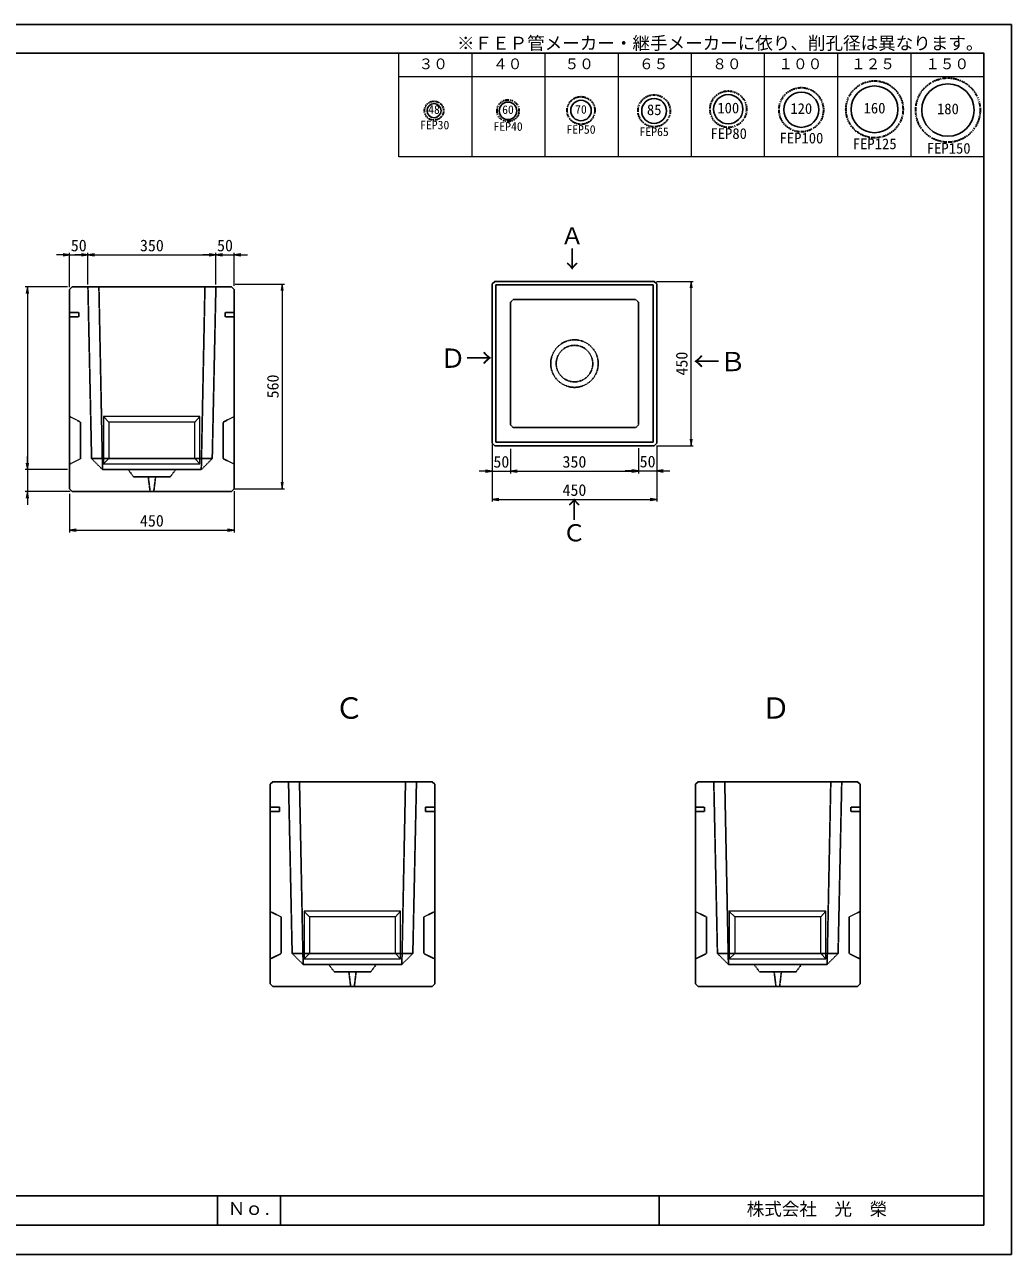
# Model space of a CAD drawing. Units: millimetres, scale not verified. Extents: x -297 to 298, y -210 to 211.
# Drawn here: x -39.5 to 297.9, y -210 to 210.5 of the extents above; entities that cross this region are included whole.
import ezdxf
from ezdxf.enums import TextEntityAlignment as Align

# ---------------------------------------------------------------- set-up
doc = ezdxf.new("R2010")
doc.units = ezdxf.units.MM
doc.linetypes.add('USER1', pattern=[12.95, 6.35, -3.175, 0.25, -3.175])
doc.linetypes.add('USER2', pattern=[4.7625, 3.175, -1.5875])
doc.layers.add('0-0', color=7, linetype='Continuous')
doc.layers.add('0-5_pen1一点', color=7, linetype='Continuous')
for name, color, linetype, lineweight in [('0-1_0', 9, 'Continuous', 25), ('0-2_dims', 7, 'Continuous', 18), ('0-3_pen3実線', 7, 'Continuous', 25), ('0-4_pen4実線', 7, 'Continuous', 25), ('0-6_pen2破線', 3, 'USER2', 25), ('0-7_鉄筋', 7, 'Continuous', 25), ('0-8_鉄筋１', 2, 'Continuous', 13)]:
    doc.layers.add(name, color=color, linetype=linetype, lineweight=lineweight)
doc.styles.add('ＭＳ ゴシック', font='')
doc.styles.get('ＭＳ ゴシック').set_extended_font_data('MS Gothic')

# ---------------------------------------------------------------- blocks, each defined once
blk = doc.blocks.new('部分図 1')
at = {"layer": '0-1_0'}
blk.add_lwpolyline([(0.1, 0.3), (11898.1, 0.3), (11898.1, 8410.3), (0.1, 8410.3)], close=True, dxfattribs=at)
at = {"layer": '0-2_dims'}
for p, q in [((7709.94, 7506.5), (7709.94, 8215.2)), ((8211.94, 7506.5), (8211.94, 8215.2)), ((8710.94, 7506.5), (8710.94, 8215.2)), ((9210.94, 7506.5), (9210.94, 8215.2)), ((9710.94, 7506.5), (9710.94, 8215.2)), ((10209.94, 7506.5), (10209.94, 8215.2)), ((10710.94, 7506.5), (10710.94, 8215.2)), ((11211.94, 7506.5), (11211.94, 8215.2)), ((11708.94, 7506.5), (11708.94, 8215.2)), ((7709.94, 8055.3), (11708.94, 8055.3)), ((11708.94, 7506.5), (7709.94, 7506.5))]:
    blk.add_line(p, q, dxfattribs=at)
at = {"layer": '0-2_dims', "color": 2}
for p, q in [((9470.31, 6654.56), (9723, 6654.56)), ((9708, 5529.56), (9708, 6654.56)), ((8347.99, 5539.56), (8347.99, 5341.19)), ((8347.99, 5514.56), (8347.99, 5148)), ((8472.99, 5508.06), (8472.99, 5341.19)), ((8472.99, 5508.06), (8472.99, 5341.19)), ((9347.99, 5514.56), (9347.99, 5342.81)), ((9347.99, 5508.06), (9347.99, 5341.19)), ((9470.31, 5529.56), (9723, 5529.56)), ((9472.99, 5532.24), (9472.99, 5342.81)), ((9472.99, 5514.56), (9472.99, 5148)), ((8347.99, 5356.19), (8257.99, 5356.19)), ((8347.99, 5356.19), (8472.99, 5356.19)), ((8472.99, 5356.19), (8562.99, 5356.19)), ((8472.99, 5356.19), (9347.99, 5356.19)), ((9347.99, 5357.81), (9257.99, 5357.81)), ((9347.99, 5357.81), (9472.99, 5357.81)), ((9472.99, 5357.81), (9562.99, 5357.81)), ((8347.99, 5163), (9472.99, 5163))]:
    blk.add_line(p, q, dxfattribs=at)
at = {"layer": '0-2_dims', "lineweight": 13}
for p, q in [((5689.71, 5729.96), (5727.51, 5692.16)), ((6314.51, 5692.16), (6349.71, 5731.06)), ((5689.71, 5405.86), (5727.21, 5441.96)), ((6349.71, 5405.86), (6314.51, 5442)), ((7061.29, 2345.96), (7099.09, 2308.16)), ((7686.09, 2308.16), (7721.29, 2347.06)), ((9969.29, 2345.96), (10007.09, 2308.16)), ((10594.09, 2308.16), (10629.29, 2347.06)), ((7061.29, 2021.86), (7098.79, 2057.96)), ((7721.29, 2021.86), (7686.09, 2058)), ((9969.29, 2021.86), (10006.79, 2057.96)), ((10629.29, 2021.86), (10594.09, 2058))]:
    blk.add_line(p, q, dxfattribs=at)
at = {"layer": '0-2_dims', "color": 2}
for points in [[(9715.5, 6609.56), (9708, 6654.56), (9700.5, 6609.56)], [(9700.5, 5574.56), (9708, 5529.56), (9715.5, 5574.56)], [(8302.99, 5348.69), (8347.99, 5356.19), (8302.99, 5363.69)], [(8517.99, 5363.69), (8472.99, 5356.19), (8517.99, 5348.69)], [(8517.99, 5363.69), (8472.99, 5356.19), (8517.99, 5348.69)], [(9302.99, 5350.31), (9347.99, 5357.81), (9302.99, 5365.31)], [(9302.99, 5348.69), (9347.99, 5356.19), (9302.99, 5363.69)], [(9517.99, 5365.31), (9472.99, 5357.81), (9517.99, 5350.31)], [(8392.99, 5170.5), (8347.99, 5163), (8392.99, 5155.5)], [(9427.99, 5155.5), (9472.99, 5163), (9427.99, 5170.5)]]:
    blk.add_lwpolyline(points, dxfattribs=at)
at = {"layer": '0-2_dims', "lineweight": 13}
for points in [[(5689.71, 5405.86), (6349.71, 5405.86), (6349.71, 5731.06), (5689.71, 5731.06)], [(5727.21, 5441.96), (6314.51, 5441.96), (6314.51, 5692.16), (5727.21, 5692.16)], [(7061.29, 2021.86), (7721.29, 2021.86), (7721.29, 2347.06), (7061.29, 2347.06)], [(7098.79, 2057.96), (7686.09, 2057.96), (7686.09, 2308.16), (7098.79, 2308.16)], [(9969.29, 2021.86), (10629.29, 2021.86), (10629.29, 2347.06), (9969.29, 2347.06)], [(10006.79, 2057.96), (10594.09, 2057.96), (10594.09, 2308.16), (10006.79, 2308.16)]]:
    blk.add_lwpolyline(points, close=True, dxfattribs=at)
at = {"layer": '0-3_pen3実線'}
for p, q in [((8347.99, 6636.88), (8365.67, 6654.56)), ((8365.67, 6654.56), (9455.31, 6654.56)), ((9472.99, 6636.88), (9455.31, 6654.56)), ((5458.51, 6599.32), (5476.19, 6617)), ((5458.51, 6599.32), (5458.51, 5234.68)), ((6583.51, 6599.32), (6565.83, 6617)), ((6583.51, 5234.68), (6583.51, 6599.32)), ((8347.99, 6636.88), (8347.99, 5547.24)), ((8372.99, 6629.56), (9447.99, 6629.56)), ((8372.99, 6629.56), (8372.99, 5554.56)), ((9447.99, 6629.56), (9447.99, 5554.56)), ((9472.99, 6636.88), (9472.99, 5547.24)), ((8372.99, 5554.56), (9447.99, 5554.56)), ((8365.67, 5529.56), (8347.99, 5547.24)), ((8365.67, 5529.56), (9455.31, 5529.56)), ((9455.31, 5529.56), (9472.99, 5547.24)), ((5476.19, 5217), (5458.51, 5234.68)), ((6565.83, 5217), (5476.19, 5217)), ((6565.83, 5217), (6583.51, 5234.68)), ((6830.09, 3215.32), (6847.77, 3233)), ((6830.09, 3215.32), (6830.09, 1850.68)), ((7955.09, 3215.32), (7937.41, 3233)), ((7955.09, 1850.68), (7955.09, 3215.32)), ((9738.09, 3215.32), (9755.77, 3233)), ((9738.09, 3215.32), (9738.09, 1850.68)), ((10863.09, 3215.32), (10845.41, 3233)), ((10863.09, 1850.68), (10863.09, 3215.32)), ((6847.77, 1833), (6830.09, 1850.68)), ((7937.41, 1833), (7955.09, 1850.68)), ((9755.77, 1833), (9738.09, 1850.68)), ((10845.41, 1833), (10863.09, 1850.68)), ((7937.41, 1833), (6847.77, 1833)), ((10845.41, 1833), (9755.77, 1833)), ((6900.1, 400.3), (6900.1, 200.3))]:
    blk.add_line(p, q, dxfattribs=at)
at = {"layer": '0-4_pen4実線'}
for p, q in [((200.1, 400.3), (11709.1, 400.3)), ((6470.1, 400.3), (6470.1, 200.3)), ((9490.1, 400.3), (9490.1, 200.3))]:
    blk.add_line(p, q, dxfattribs=at)
blk.add_lwpolyline([(200.1, 200.3), (11709.1, 200.3), (11709.1, 8215.3), (200.1, 8215.3)], close=True, dxfattribs=at)
at = {"layer": '0-6_pen2破線', "color": 7, "linetype": 'Continuous'}
for p, q in [((5476.19, 6617), (6565.83, 6617)), ((6847.77, 3233), (7937.41, 3233)), ((9755.77, 3233), (10845.41, 3233))]:
    blk.add_line(p, q, dxfattribs=at)
at = {"layer": '0-6_pen2破線'}
for p, q in [((5608.51, 5442), (5583.51, 6617)), ((5658.51, 6617), (5683.51, 5367)), ((6383.51, 6617), (6358.51, 5367)), ((6433.51, 5442), (6458.51, 6617)), ((8472.99, 6511.88), (8490.67, 6529.56)), ((8472.99, 5672.24), (8472.99, 6511.88)), ((8490.67, 6529.56), (9330.31, 6529.56)), ((9347.99, 6511.88), (9330.31, 6529.56)), ((9347.99, 6511.88), (9347.99, 5672.24)), ((5458.51, 6442), (5521.01, 6442)), ((5458.51, 6412), (5521.01, 6412)), ((5521.01, 6442), (5521.01, 6412)), ((6583.51, 6442), (6521.01, 6442)), ((6521.01, 6442), (6521.01, 6412)), ((6583.51, 6412), (6521.01, 6412)), ((5458.51, 5729.5), (5533.51, 5692)), ((6583.51, 5729.5), (6508.51, 5692)), ((5533.51, 5692), (5533.51, 5442)), ((6508.51, 5442), (6508.51, 5692)), ((8490.67, 5654.56), (8472.99, 5672.24)), ((8490.67, 5654.56), (9330.31, 5654.56)), ((9330.31, 5654.56), (9347.99, 5672.24)), ((5458.51, 5404.5), (5533.51, 5442)), ((5683.51, 5367), (5608.51, 5442)), ((5608.51, 5442), (6433.51, 5442)), ((6358.51, 5367), (6433.51, 5442)), ((6583.51, 5404.5), (6508.51, 5442)), ((5683.51, 5367), (6358.51, 5367)), ((5996.01, 5317), (6008.51, 5217)), ((6046.01, 5317), (6033.51, 5217)), ((6980.09, 2058), (6955.09, 3233)), ((7030.09, 3233), (7055.09, 1983)), ((7755.09, 3233), (7730.09, 1983)), ((7805.09, 2058), (7830.09, 3233)), ((9888.09, 2058), (9863.09, 3233)), ((9938.09, 3233), (9963.09, 1983)), ((10663.09, 3233), (10638.09, 1983)), ((10713.09, 2058), (10738.09, 3233)), ((6830.09, 3058), (6892.59, 3058)), ((6830.09, 3028), (6892.59, 3028)), ((6892.59, 3058), (6892.59, 3028)), ((7955.09, 3058), (7892.59, 3058)), ((7892.59, 3058), (7892.59, 3028)), ((7955.09, 3028), (7892.59, 3028)), ((9738.09, 3058), (9800.59, 3058)), ((9738.09, 3028), (9800.59, 3028)), ((9800.59, 3058), (9800.59, 3028)), ((10863.09, 3058), (10800.59, 3058)), ((10800.59, 3058), (10800.59, 3028)), ((10863.09, 3028), (10800.59, 3028)), ((6830.09, 2345.5), (6905.09, 2308)), ((6905.09, 2308), (6905.09, 2058)), ((7955.09, 2345.5), (7880.09, 2308)), ((7880.09, 2058), (7880.09, 2308)), ((9738.09, 2345.5), (9813.09, 2308)), ((9813.09, 2308), (9813.09, 2058)), ((10863.09, 2345.5), (10788.09, 2308)), ((10788.09, 2058), (10788.09, 2308)), ((6830.09, 2020.5), (6905.09, 2058)), ((7055.09, 1983), (6980.09, 2058)), ((6980.09, 2058), (7805.09, 2058)), ((7730.09, 1983), (7805.09, 2058)), ((7955.09, 2020.5), (7880.09, 2058)), ((9738.09, 2020.5), (9813.09, 2058)), ((9963.09, 1983), (9888.09, 2058)), ((9888.09, 2058), (10713.09, 2058)), ((10638.09, 1983), (10713.09, 2058)), ((10863.09, 2020.5), (10788.09, 2058)), ((7055.09, 1983), (7730.09, 1983)), ((9963.09, 1983), (10638.09, 1983)), ((7367.59, 1933), (7380.09, 1833)), ((7417.59, 1933), (7405.09, 1833)), ((10275.59, 1933), (10288.09, 1833)), ((10325.59, 1933), (10313.09, 1833))]:
    blk.add_line(p, q, dxfattribs=at)
for points in [[(5858.51, 5367), (5896.01, 5317), (6146.01, 5317), (6183.51, 5367)], [(7230.09, 1983), (7267.59, 1933), (7517.59, 1933), (7555.09, 1983)], [(10138.09, 1983), (10175.59, 1933), (10425.59, 1933), (10463.09, 1983)]]:
    blk.add_lwpolyline(points, dxfattribs=at)
for radius in [162.5, 125]:
    blk.add_circle((8910.49, 6092.06), radius, dxfattribs=at)
at = {"layer": '0-7_鉄筋', "color": 1, "linetype": 'USER1', "lineweight": 35}
for centre, radius in [((10962.04, 7830.6), 195), ((11464.04, 7825.6), 220.1), ((8955.04, 7822.7), 95), ((9454.84, 7820.6), 110), ((9962.04, 7831.7), 125), ((10461.04, 7827.6), 151.71), ((7950.04, 7821.7), 65), ((8456.04, 7821.6), 75)]:
    blk.add_circle(centre, radius, dxfattribs=at)
at = {"layer": '0-7_鉄筋', "color": 1}
for centre, radius in [((10962.04, 7830.7), 160), ((11464.04, 7825.7), 179.11), ((9962.04, 7831.7), 100), ((10461.04, 7827.7), 120), ((7950.04, 7821.7), 48), ((8456.04, 7820.7), 60), ((8955.04, 7822.7), 70), ((9455.04, 7819.7), 85)]:
    blk.add_circle(centre, radius, dxfattribs=at)
at = {"layer": '0-8_鉄筋１'}
for p, q in [((5458.51, 6835.5), (5368.51, 6835.5)), ((5458.51, 6614.32), (5458.51, 6850.5)), ((5458.51, 6835.5), (5583.51, 6835.5)), ((5583.51, 6835.5), (5493.51, 6835.5)), ((5583.51, 6632), (5583.51, 6850.5)), ((5583.51, 6632), (5583.51, 6850.5)), ((5583.51, 6835.5), (5673.51, 6835.5)), ((5583.51, 6835.5), (6458.51, 6835.5)), ((6458.51, 6835.5), (6368.51, 6835.5)), ((6458.51, 6632), (6458.51, 6850.5)), ((6458.51, 6648), (6458.51, 6850.5)), ((6458.51, 6835.5), (6548.51, 6835.5)), ((6458.51, 6835.5), (6583.51, 6835.5)), ((6583.51, 6623.16), (6583.51, 6850.5)), ((6583.51, 6835.5), (6673.51, 6835.5)), ((5443.51, 6617), (5154.51, 6617)), ((5169.51, 6617), (5169.51, 5367)), ((6589.67, 6636), (6927, 6636)), ((6912, 6636), (6912, 5236)), ((5169.51, 5367), (5169.51, 5457)), ((5443.51, 5367), (5154.51, 5367)), ((5443.51, 5367), (5154.51, 5367)), ((5169.51, 5367), (5169.51, 5217)), ((5461.19, 5217), (5154.51, 5217)), ((5169.51, 5217), (5169.51, 5127)), ((6580.83, 5236), (6927, 5236)), ((6583.51, 5219.68), (6583.51, 4938)), ((5458.51, 5202), (5458.51, 4938)), ((5458.51, 4953), (6583.51, 4953))]:
    blk.add_line(p, q, dxfattribs=at)
for points in [[(5413.51, 6828), (5458.51, 6835.5), (5413.51, 6843)], [(5538.51, 6828), (5583.51, 6835.5), (5538.51, 6843)], [(5628.51, 6843), (5583.51, 6835.5), (5628.51, 6828)], [(6413.51, 6828), (6458.51, 6835.5), (6413.51, 6843)], [(6503.51, 6843), (6458.51, 6835.5), (6503.51, 6828)], [(6628.51, 6843), (6583.51, 6835.5), (6628.51, 6828)], [(5177.01, 6572), (5169.51, 6617), (5162.01, 6572)], [(6919.5, 6591), (6912, 6636), (6904.5, 6591)], [(5162.01, 5412), (5169.51, 5367), (5177.01, 5412)], [(5162.01, 5412), (5169.51, 5367), (5177.01, 5412)], [(5177.01, 5172), (5169.51, 5217), (5162.01, 5172)], [(6904.5, 5281), (6912, 5236), (6919.5, 5281)], [(5503.51, 4960.5), (5458.51, 4953), (5503.51, 4945.5)], [(6538.51, 4945.5), (6583.51, 4953), (6538.51, 4960.5)]]:
    blk.add_lwpolyline(points, dxfattribs=at)
at = {"layer": '0-2_dims', "style": 'ＭＳ ゴシック'}
for s, height, p in [('※ＦＥＰ管メーカー・継手メーカーに依り、削孔径は異なります。', 87.98, (8106.76, 8213.13)), ('３０', 73.31, (7844.94, 8083.2)), ('４０', 73.31, (8353.94, 8083.2)), ('５０', 73.31, (8842.94, 8083.2)), ('６５', 73.31, (9351.94, 8083.2)), ('８０', 73.31, (9852.94, 8083.2)), ('１００', 73.31, (10304.94, 8083.2)), ('１２５', 73.31, (10801.94, 8083.2)), ('１５０', 73.31, (11308.94, 8083.2)), ('50', 79.92, (8355.98, 5356.69)), ('350', 79.92, (8828.73, 5356.69)), ('50', 79.92, (9355.98, 5358.31)), ('450', 79.92, (8828.73, 5163.5))]:
    blk.add_text(s, height=height, dxfattribs=at).set_placement(p, align=Align.BOTTOM_LEFT)
blk.add_text('450', height=79.92, rotation=90, dxfattribs=at).set_placement((9707.5, 6010.3), align=Align.BOTTOM_LEFT)
at = {"layer": '0-3_pen3実線', "style": 'ＭＳ ゴシック'}
for s, p in [('Ｎｏ.', (6539.8, 243.63)), ('株式会社\u3000光\u3000榮', (10088.1, 240.3))]:
    blk.add_text(s, height=87.98, dxfattribs=at).set_placement(p, align=Align.BOTTOM_LEFT)
at = {"layer": '0-5_pen1一点', "style": 'ＭＳ ゴシック'}
for s, height, p in [('Ａ', 117.3, (8814.69, 6872.06)), ('↓', 117.3, (8814.69, 6712.06)), ('Ｄ→', 132, (7988.45, 6023.43)), ('←Ｂ', 132, (9723.45, 6000.43)), ('↑', 117.3, (8828.69, 5001.06)), ('Ｃ', 117.3, (8828.69, 4841.06))]:
    blk.add_text(s, height=height, dxfattribs=at).set_placement(p, align=Align.BOTTOM_LEFT)
at = {"layer": '0-7_鉄筋', "style": 'ＭＳ ゴシック'}
for s, height, p in [('48', 58.65, (7909.84, 7782.6)), ('60', 58.65, (8415.84, 7781.6)), ('70', 58.65, (8914.84, 7783.6)), ('85', 73.31, (9405.84, 7769.4)), ('100', 73.31, (9887.34, 7781.6)), ('120', 73.31, (10386.34, 7777.6)), ('160', 73.31, (10887.34, 7780.6)), ('180', 73.31, (11389.34, 7775.6)), ('FEP30', 58.65, (7855.04, 7676.7)), ('FEP40', 58.65, (8356.84, 7666.5)), ('FEP50', 58.65, (8855.24, 7646.3)), ('FEP65', 58.65, (9355.44, 7630.6)), ('FEP80', 73.31, (9840.44, 7606.5)), ('FEP100', 73.31, (10312.84, 7575.8)), ('FEP125', 73.31, (10813.84, 7536.2)), ('FEP150', 73.31, (11319.84, 7505.8)), ('Ｃ', 146.6, (7269.97, 3619.23)), ('Ｄ', 146.6, (10186.97, 3619.23))]:
    blk.add_text(s, height=height, dxfattribs=at).set_placement(p, align=Align.BOTTOM_LEFT)
at = {"layer": '0-8_鉄筋１', "color": 7, "style": 'ＭＳ ゴシック'}
for s, p in [('50', (5466.51, 6836)), ('350', (5939.25, 6836)), ('50', (6466.51, 6836)), ('450', (5939.25, 4953.5))]:
    blk.add_text(s, height=79.92, dxfattribs=at).set_placement(p, align=Align.BOTTOM_LEFT)
blk.add_text('560', height=79.92, rotation=90, dxfattribs=at).set_placement((6911.5, 5854.24), align=Align.BOTTOM_LEFT)

msp = doc.modelspace()

# ---------------------------------------------------------------- block references
at = {"layer": '0-0', "xscale": 0.05, "yscale": 0.05}
msp.add_blockref('部分図 1', (-297, -210), dxfattribs=at)

doc.saveas('drawing.dxf')
